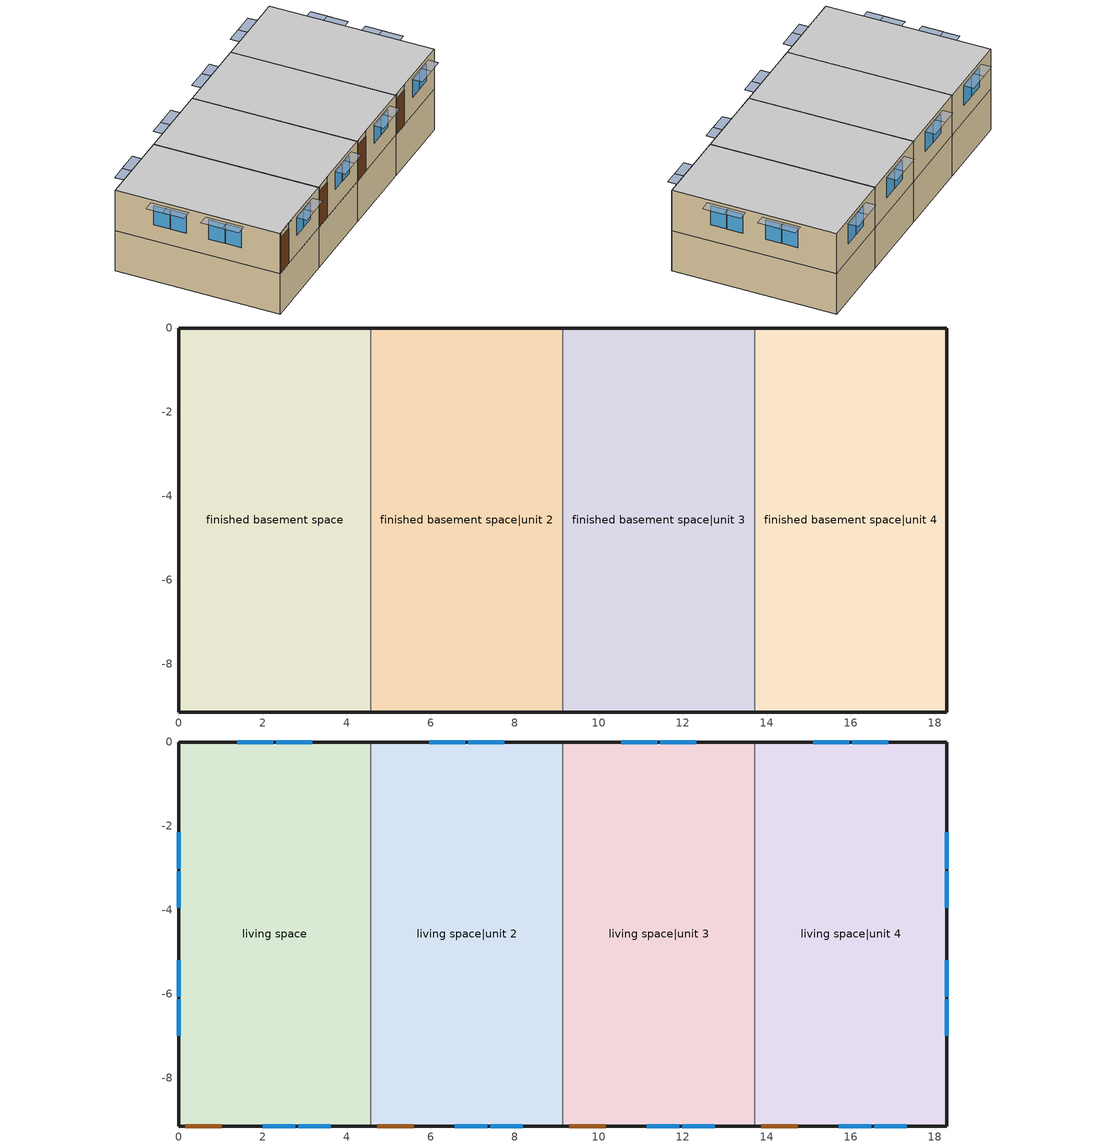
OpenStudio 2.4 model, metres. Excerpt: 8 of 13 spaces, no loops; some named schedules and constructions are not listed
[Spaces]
finished basement space
 floor ground (GrndUninsFinBFloor): 0,-9.14 0,0 4.57,0 4.57,-9.14 z-2.44
 wall ground (GrndInsFinWall): 4.57,0 0,0 0,-9.14 4.57,-9.14 z-2.44:0
 wall to finished basement space|unit 2 (RevFinUninsFinWall 3): 4.57,-9.14 4.57,0 z-2.44:0
finished basement space|unit 2
 floor ground (GrndUninsFinBFloor): 4.57,-9.14 4.57,0 9.14,0 9.14,-9.14 z-2.44
 wall to finished basement space|unit 3 (FinUninsFinWall 2): 9.14,-9.14 9.14,0 z-2.44:0
 wall ground (GrndInsFinWall): 4.57,-9.14 9.14,-9.14 / 9.14,0 4.57,0 z-2.44:0
finished basement space|unit 3
 floor ground (GrndUninsFinBFloor): 9.14,-9.14 9.14,0 13.72,0 13.72,-9.14 z-2.44
 wall to finished basement space|unit 4 (FinUninsFinWall 2): 13.72,-9.14 13.72,0 z-2.44:0
 wall ground (GrndInsFinWall): 9.14,-9.14 13.72,-9.14 / 13.72,0 9.14,0 z-2.44:0
finished basement space|unit 4
 floor ground (GrndUninsFinBFloor): 13.72,-9.14 13.72,0 18.29,0 18.29,-9.14 z-2.44
 wall ground (GrndInsFinWall): 13.72,-9.14 18.29,-9.14 18.29,0 13.72,0 z-2.44:0
living space
 floor to finished basement space (Construction 4): 0,-9.14 0,0 4.57,0 4.57,-9.14 z0
 wall outside (ExtInsFinWall 3): 4.57,0 0,0 0,-9.14 0.13,-9.14 1.05,-9.14 4.57,-9.14 z0:2.44
 wall to living space|unit 2 (RevFinUninsFinWall 3): 4.57,-9.14 4.57,0 z0:2.44
 window (WindowConstruction): 2,-9.14 2.78,-9.14 / 2.84,-9.14 3.62,-9.14 z1.1:2.13; 3.18,0 2.32,0 / 2.26,0 1.39,0 / 0,-2.15 0,-3.02 / 0,-3.08 0,-3.95 / 0,-5.2 0,-6.07 / 0,-6.13 0,-6.99 z0.98:2.13
 door (LivingDoors): 0.15,-9.14 1.02,-9.14 z0:2.13
 ceiling to unfinished attic space (RevFinInsUnfinUAFloor 1): 4.57,-9.14 4.57,0 0,0 0,-9.14 z2.44
living space|unit 2
 floor to finished basement space|unit 2 (Construction 4): 4.57,-9.14 4.57,0 9.14,0 9.14,-9.14 z0
 wall outside (ExtInsFinWall 3): 9.14,0 4.57,0 / 4.57,-9.14 4.7,-9.14 5.62,-9.14 9.14,-9.14 z0:2.44
 wall to living space|unit 3 (FinUninsFinWall 2): 9.14,-9.14 9.14,0 z0:2.44
 window (WindowConstruction): 6.58,-9.14 7.35,-9.14 / 7.41,-9.14 8.19,-9.14 z1.1:2.13; 7.76,0 6.89,0 / 6.83,0 5.96,0 z0.98:2.13
 door (LivingDoors): 4.72,-9.14 5.6,-9.14 z0:2.13
 ceiling to unfinished attic space (RevFinInsUnfinUAFloor 1): 9.14,-9.14 9.14,0 4.57,0 4.57,-9.14 z2.44
living space|unit 3
 floor to finished basement space|unit 3 (Construction 4): 9.14,-9.14 9.14,0 13.72,0 13.72,-9.14 z0
 wall outside (ExtInsFinWall 3): 13.72,0 9.14,0 / 9.14,-9.14 9.27,-9.14 10.19,-9.14 13.72,-9.14 z0:2.44
 wall to living space|unit 4 (RevFinUninsFinWall 3): 13.72,-9.14 13.72,0 z0:2.44
 window (WindowConstruction): 11.15,-9.14 11.92,-9.14 / 11.98,-9.14 12.76,-9.14 z1.1:2.13; 12.33,0 11.46,0 / 11.4,0 10.53,0 z0.98:2.13
 door (LivingDoors): 9.3,-9.14 10.17,-9.14 z0:2.13
 ceiling to unfinished attic space (RevFinInsUnfinUAFloor 1): 13.72,-9.14 13.72,0 9.14,0 9.14,-9.14 z2.44
living space|unit 4
 floor to finished basement space|unit 4 (Construction 4): 13.72,-9.14 13.72,0 18.29,0 18.29,-9.14 z0
 wall outside (ExtInsFinWall 3): 13.72,-9.14 13.84,-9.14 14.76,-9.14 18.29,-9.14 18.29,0 13.72,0 z0:2.44
 window (WindowConstruction): 15.72,-9.14 16.5,-9.14 / 16.56,-9.14 17.33,-9.14 z1.1:2.13; 16.9,0 16.03,0 / 15.97,0 15.1,0 / 18.29,-6.99 18.29,-6.13 / 18.29,-6.07 18.29,-5.2 / 18.29,-3.95 18.29,-3.08 / 18.29,-3.02 18.29,-2.15 z0.98:2.13
 door (LivingDoors): 13.87,-9.14 14.74,-9.14 z0:2.13
 ceiling to unfinished attic space (RevFinInsUnfinUAFloor 1): 18.29,-9.14 18.29,0 13.72,0 13.72,-9.14 z2.44
shading: 18.29,-5.97 18.29,-7.15 18.9,-7.15 18.9,-5.97 z2.29; 16.65,-9.14 15.57,-9.14 15.57,-9.75 16.65,-9.75 z2.29; 3.77,-9.14 2.69,-9.14 2.69,-9.75 3.77,-9.75 z2.29; 7.5,-9.14 6.42,-9.14 6.42,-9.75 7.5,-9.75 z2.29; 0,-4.1 0,-2.93 -0.61,-2.93 -0.61,-4.1 z2.29; 8.34,-9.14 7.26,-9.14 7.26,-9.75 8.34,-9.75 z2.29; 2.93,-9.14 1.85,-9.14 1.85,-9.75 2.93,-9.75 z2.29; 17.48,-9.14 16.4,-9.14 16.4,-9.75 17.48,-9.75 z2.29; 12.08,-9.14 11,-9.14 11,-9.75 12.08,-9.75 z2.29; 12.91,-9.14 11.83,-9.14 11.83,-9.75 12.91,-9.75 z2.29; 6.74,0 7.91,0 7.91,0.61 6.74,0.61 z2.29; 5.81,0 6.98,0 6.98,0.61 5.81,0.61 z2.29; 2.16,0 3.34,0 3.34,0.61 2.16,0.61 z2.29; 1.24,0 2.41,0 2.41,0.61 1.24,0.61 z2.29; 10.38,0 11.55,0 11.55,0.61 10.38,0.61 z2.29; 15.88,0 17.05,0 17.05,0.61 15.88,0.61 z2.29; 0,-3.17 0,-2 -0.61,-2 -0.61,-3.17 z2.29; 14.95,0 16.12,0 16.12,0.61 14.95,0.61 z2.29; 11.31,0 12.48,0 12.48,0.61 11.31,0.61 z2.29; 0,-6.22 0,-5.05 -0.61,-5.05 -0.61,-6.22 z2.29; 0,-7.15 0,-5.97 -0.61,-5.97 -0.61,-7.15 z2.29; 18.29,-5.05 18.29,-6.22 18.9,-6.22 18.9,-5.05 z2.29; 18.29,-2.93 18.29,-4.1 18.9,-4.1 18.9,-2.93 z2.29; 18.29,-2 18.29,-3.17 18.9,-3.17 18.9,-2 z2.29
[Building]
Building: Standards Number of Stories=2; Standards Number of Above Ground Stories=1; Standards Building Type=singlefamilyttached; Standards Number of Living Units=4
[Site]
Denver Intl Ap_CO_USA: Latitude {deg}=39.83; Longitude {deg}=-104.65; Time Zone {hr}=-7; Elevation {m}=1650; Terrain=Suburbs
[ClimateZones]
Climate Zone Institution Name 2=Building America; Climate Zone Document Year 2=0; Climate Zone Value 2=Cold
[Site:WaterMainsTemperature]
Calculation Method=Correlation; Annual Average Outdoor Air Temperature {C}=10.8753; Maximum Difference In Monthly Average Outdoor Air Temperatures {deltaC}=23.1524
[Site:GroundTemperature:BuildingSurface]
6.71281, 4.94206, 4.80025, 5.64056, 9.01395, 12.3716, 15.2825, 17.1265, 17.2832, 15.7834, 12.9467, 9.69205
[Site:GroundTemperature:Deep]
10.8753, 10.8753, 10.8753, 10.8753, 10.8753, 10.8753, 10.8753, 10.8753, 10.8753, 10.8753, 10.8753, 10.8753
[Material] Roughness=Rough
Name | Thickness {m} | Conductivity {W/m-K} | Density {kg/m3} | Specific Heat {J/kg-K} | Thermal Absorptance | Solar Absorptance | Visible Absorptance
UAAdditionalCeilingIns | 0.12827 | 0.0411113 | 16.02 | 1046.75
UATrussandIns | 0.0889 | 0.0436674 | 50.7834 | 1165.1
FBaseWallIns | 0.051816 | 0.029427 | 32.04 | 1214.23
Concrete-8in | 0.2032 | 1.31141 | 2242.8 | 837.4 | 0.9
Soil-12in | 0.3048 | 1.731 | 1842.3 | 418.7
Concrete-4in | 0.1016 | 1.31141 | 2242.8 | 837.4 | 0.9
ResFloorCovering | 0.0127 | 0.0433444 | 54.468 | 1339.84 | 0.9 | 0.9
ResFloorSheathing | 0.01905 | 0.115458 | 512.64 | 1214.23
StudAndCavity | 0.0889 | 0.0542449 | 162.403 | 1178.92
ResExtWallSheathing | 0.0127 | 0.115458 | 512.64 | 1214.23
ResExtFinish | 0.009525 | 0.089435 | 177.822 | 1046.75 | 0.9 | 0.3 | 0.3
IntStudAndAirWall | 0.0889 | 0.442568 | 83.0341 | 1211.67
ResFloorMass | 0.015875 | 0.115458 | 544.68 | 1214.23 | 0.9 | 0.6
ResExtWallMass1; ResExtWallMassOtherSide1 | 0.0127 | 0.160291 | 801 | 837.4 | 0.9 | 0.5 | 0.1
ResCeilingMass1 | 0.0127 | 0.160291 | 801 | 837.4 | 0.9 | 0.3 | 0.1
DoorMaterial | 0.04445 | 0.0612267 | 512.64 | 1214.23
[Construction]
GrndInsFinWall: Soil-12in, Concrete-8in, FBaseWallIns
GrndUninsFinBFloor: FBaseFloor-FicR, Soil-12in, Concrete-4in
ExtInsFinWall 3: ResExtFinish, ResExtWallSheathing, StudAndCavity, ResExtWallMass1
FinUninsFinWall 2: ResExtWallMassOtherSide1, IntStudAndAirWall, ResExtWallMass1
RevFinUninsFinWall 3: ResExtWallMass1, IntStudAndAirWall, ResExtWallMassOtherSide1
RevFinInsUnfinUAFloor 1: ResCeilingMass1, UAAdditionalCeilingIns, UATrussandIns
Construction 4: ResCeilingMass1, ResFloorSheathing, ResFloorMass, ResFloorCovering
WindowConstruction: GlazingMaterial
LivingDoors: DoorMaterial
[Material:NoMass]
FBaseFloor-FicR: Roughness=Rough; Thermal Resistance {m2-K/W}=19.9322
[WindowMaterial:SimpleGlazingSystem]
GlazingMaterial: U-Factor {W/m2-K}=2.10086; Solar Heat Gain Coefficient=0.21
[BuildingUnit] Building Unit Type=Residential; Building Unit Feature Data Type 3=String; Building Unit Feature Data Type 4=String; Building Unit Feature Data Type 5=String; Building Unit Feature Data Type 22=Double; Building Unit Feature Data Type 24=Double; Building Unit Feature Data Type 35=Double; Building Unit Feature Data Type 36=Double; Building Unit Feature Data Type 37=Double
Name | Building Unit Feature Name 1 | Building Unit Feature Data Type 1 | Building Unit Feature Value 1 | Building Unit Feature Name 2 | Building Unit Feature Data Type 2 | Building Unit Feature Value 2 | Building Unit Feature Name 3 | Building Unit Feature Value 3 | Building Unit Feature Name 4 | Building Unit Feature Value 4 | Building Unit Feature Name 5 | Building Unit Feature Value 5 | Building Unit Feature Name 6 | Building Unit Feature Data Type 6 | Building Unit Feature Value 6 | Building Unit Feature Name 7 | Building Unit Feature Data Type 7 | Building Unit Feature Value 7 | Building Unit Feature Name 8 | Building Unit Feature Data Type 8 | Building Unit Feature Value 8 | Building Unit Feature Name 9 | Building Unit Feature Data Type 9 | Building Unit Feature Value 9 | Building Unit Feature Name 10 | Building Unit Feature Data Type 10 | Building Unit Feature Value 10 | Building Unit Feature Name 11 | Building Unit Feature Data Type 11 | Building Unit Feature Value 11 | Building Unit Feature Name 12 | Building Unit Feature Data Type 12 | Building Unit Feature Value 12 | Building Unit Feature Name 13 | Building Unit Feature Data Type 13 | Building Unit Feature Value 13 | Building Unit Feature Name 14 | Building Unit Feature Data Type 14 | Building Unit Feature Value 14 | Building Unit Feature Name 15 | Building Unit Feature Data Type 15 | Building Unit Feature Value 15 | Building Unit Feature Name 16 | Building Unit Feature Data Type 16 | Building Unit Feature Value 16 | Building Unit Feature Name 17 | Building Unit Feature Data Type 17 | Building Unit Feature Value 17 | Building Unit Feature Name 18 | Building Unit Feature Data Type 18 | Building Unit Feature Value 18 | Building Unit Feature Name 19 | Building Unit Feature Data Type 19 | Building Unit Feature Value 19 | Building Unit Feature Name 20 | Building Unit Feature Data Type 20 | Building Unit Feature Value 20 | Building Unit Feature Name 21 | Building Unit Feature Data Type 21 | Building Unit Feature Value 21 | Building Unit Feature Name 22 | Building Unit Feature Value 22 | Building Unit Feature Name 23 | Building Unit Feature Data Type 23 | Building Unit Feature Value 23 | Building Unit Feature Name 24 | Building Unit Feature Value 24 | Building Unit Feature Name 25 | Building Unit Feature Data Type 25 | Building Unit Feature Value 25 | Building Unit Feature Name 26 | Building Unit Feature Data Type 26 | Building Unit Feature Value 26 | Building Unit Feature Name 27 | Building Unit Feature Data Type 27 | Building Unit Feature Value 27 | Building Unit Feature Name 28 | Building Unit Feature Data Type 28 | Building Unit Feature Value 28 | Building Unit Feature Name 29 | Building Unit Feature Data Type 29 | Building Unit Feature Value 29 | Building Unit Feature Name 30 | Building Unit Feature Data Type 30 | Building Unit Feature Value 30 | Building Unit Feature Name 31 | Building Unit Feature Data Type 31 | Building Unit Feature Value 31 | Building Unit Feature Name 32 | Building Unit Feature Data Type 32 | Building Unit Feature Value 32 | Building Unit Feature Name 33 | Building Unit Feature Data Type 33 | Building Unit Feature Value 33 | Building Unit Feature Name 34 | Building Unit Feature Data Type 34 | Building Unit Feature Value 34 | Building Unit Feature Name 35 | Building Unit Feature Value 35 | Building Unit Feature Name 36 | Building Unit Feature Value 36 | Building Unit Feature Name 37 | Building Unit Feature Value 37 | Building Unit Feature Name 38 | Building Unit Feature Data Type 38 | Building Unit Feature Value 38 | Building Unit Feature Name 39 | Building Unit Feature Data Type 39 | Building Unit Feature Value 39 | Building Unit Feature Name 40 | Building Unit Feature Data Type 40 | Building Unit Feature Value 40 | Building Unit Feature Name 41 | Building Unit Feature Data Type 41 | Building Unit Feature Value 41 | Building Unit Feature Name 42 | Building Unit Feature Data Type 42 | Building Unit Feature Value 42 | Building Unit Feature Name 43 | Building Unit Feature Data Type 43 | Building Unit Feature Value 43 | Building Unit Feature Name 44 | Building Unit Feature Data Type 44 | Building Unit Feature Value 44 | Building Unit Feature Name 45 | Building Unit Feature Data Type 45 | Building Unit Feature Value 45 | Building Unit Feature Name 46 | Building Unit Feature Data Type 46 | Building Unit Feature Value 46 | Building Unit Feature Name 47 | Building Unit Feature Data Type 47 | Building Unit Feature Value 47 | Building Unit Feature Name 48 | Building Unit Feature Data Type 48 | Building Unit Feature Value 48 | Building Unit Feature Name 49 | Building Unit Feature Data Type 49 | Building Unit Feature Value 49 | Building Unit Feature Name 50 | Building Unit Feature Data Type 50 | Building Unit Feature Value 50 | Building Unit Feature Name 51 | Building Unit Feature Data Type 51 | Building Unit Feature Value 51 | Building Unit Feature Name 52 | Building Unit Feature Data Type 52 | Building Unit Feature Value 52 | Building Unit Feature Name 53 | Building Unit Feature Data Type 53 | Building Unit Feature Value 53 | Building Unit Feature Name 54 | Building Unit Feature Data Type 54 | Building Unit Feature Value 54 | Building Unit Feature Name 55 | Building Unit Feature Data Type 55 | Building Unit Feature Value 55 | Building Unit Feature Name 56 | Building Unit Feature Data Type 56 | Building Unit Feature Value 56 | Building Unit Feature Name 57 | Building Unit Feature Data Type 57 | Building Unit Feature Value 57 | Building Unit Feature Name 58 | Building Unit Feature Data Type 58 | Building Unit Feature Value 58 | Building Unit Feature Name 59 | Building Unit Feature Data Type 59 | Building Unit Feature Value 59 | Building Unit Feature Name 60 | Building Unit Feature Data Type 60 | Building Unit Feature Value 60 | Building Unit Feature Name 61 | Building Unit Feature Data Type 61 | Building Unit Feature Value 61 | Building Unit Feature Name 62 | Building Unit Feature Data Type 62 | Building Unit Feature Value 62 | Building Unit Feature Name 63 | Building Unit Feature Data Type 63 | Building Unit Feature Value 63 | Building Unit Feature Name 64 | Building Unit Feature Data Type 64 | Building Unit Feature Value 64 | Building Unit Feature Name 65 | Building Unit Feature Data Type 65 | Building Unit Feature Value 65 | Building Unit Feature Name 66 | Building Unit Feature Data Type 66 | Building Unit Feature Value 66 | Building Unit Feature Name 67 | Building Unit Feature Data Type 67 | Building Unit Feature Value 67 | Building Unit Feature Name 68 | Building Unit Feature Data Type 68 | Building Unit Feature Value 68 | Building Unit Feature Name 69 | Building Unit Feature Data Type 69 | Building Unit Feature Value 69 | Building Unit Feature Name 70 | Building Unit Feature Data Type 70 | Building Unit Feature Value 70 | Building Unit Feature Name 71 | Building Unit Feature Data Type 71 | Building Unit Feature Value 71 | Building Unit Feature Name 72 | Building Unit Feature Data Type 72 | Building Unit Feature Value 72 | Building Unit Feature Name 73 | Building Unit Feature Data Type 73 | Building Unit Feature Value 73 | Building Unit Feature Name 74 | Building Unit Feature Data Type 74 | Building Unit Feature Value 74 | Building Unit Feature Name 75 | Building Unit Feature Data Type 75 | Building Unit Feature Value 75 | Building Unit Feature Name 76 | Building Unit Feature Data Type 76 | Building Unit Feature Value 76 | Building Unit Feature Name 77 | Building Unit Feature Data Type 77 | Building Unit Feature Value 77 | Building Unit Feature Name 78 | Building Unit Feature Data Type 78 | Building Unit Feature Value 78 | Building Unit Feature Name 79 | Building Unit Feature Data Type 79 | Building Unit Feature Value 79 | Building Unit Feature Name 80 | Building Unit Feature Data Type 80 | Building Unit Feature Value 80 | Building Unit Feature Name 81 | Building Unit Feature Data Type 81 | Building Unit Feature Value 81 | Building Unit Feature Name 82 | Building Unit Feature Data Type 82 | Building Unit Feature Value 82 | Building Unit Feature Name 83 | Building Unit Feature Data Type 83 | Building Unit Feature Value 83 | Building Unit Feature Name 84 | Building Unit Feature Data Type 84 | Building Unit Feature Value 84 | Building Unit Feature Name 85 | Building Unit Feature Data Type 85 | Building Unit Feature Value 85 | Building Unit Feature Name 86 | Building Unit Feature Data Type 86 | Building Unit Feature Value 86 | Building Unit Feature Name 87 | Building Unit Feature Data Type 87 | Building Unit Feature Value 87 | Building Unit Feature Name 88 | Building Unit Feature Data Type 88 | Building Unit Feature Value 88 | Building Unit Feature Name 89 | Building Unit Feature Data Type 89 | Building Unit Feature Value 89 | Building Unit Feature Name 90 | Building Unit Feature Data Type 90 | Building Unit Feature Value 90 | Building Unit Feature Name 91 | Building Unit Feature Data Type 91 | Building Unit Feature Value 91 | Building Unit Feature Name 92 | Building Unit Feature Data Type 92 | Building Unit Feature Value 92 | Building Unit Feature Name 93 | Building Unit Feature Data Type 93 | Building Unit Feature Value 93 | Building Unit Feature Name 94 | Building Unit Feature Data Type 94 | Building Unit Feature Value 94 | Building Unit Feature Name 95 | Building Unit Feature Data Type 95 | Building Unit Feature Value 95 | Building Unit Feature Name 96 | Building Unit Feature Data Type 96 | Building Unit Feature Value 96 | Building Unit Feature Name 97 | Building Unit Feature Data Type 97 | Building Unit Feature Value 97 | Building Unit Feature Name 98 | Building Unit Feature Data Type 98 | Building Unit Feature Value 98 | Building Unit Feature Name 99 | Building Unit Feature Data Type 99 | Building Unit Feature Value 99 | Building Unit Feature Name 100 | Building Unit Feature Data Type 100 | Building Unit Feature Value 100 | Building Unit Feature Name 101 | Building Unit Feature Data Type 101 | Building Unit Feature Value 101 | Building Unit Feature Name 102 | Building Unit Feature Data Type 102 | Building Unit Feature Value 102 | Building Unit Feature Name 103 | Building Unit Feature Data Type 103 | Building Unit Feature Value 103 | Building Unit Feature Name 104 | Building Unit Feature Data Type 104 | Building Unit Feature Value 104 | Building Unit Feature Name 105 | Building Unit Feature Data Type 105 | Building Unit Feature Value 105 | Building Unit Feature Name 106 | Building Unit Feature Data Type 106 | Building Unit Feature Value 106 | Building Unit Feature Name 107 | Building Unit Feature Data Type 107 | Building Unit Feature Value 107 | Building Unit Feature Name 108 | Building Unit Feature Data Type 108 | Building Unit Feature Value 108 | Building Unit Feature Name 109 | Building Unit Feature Data Type 109 | Building Unit Feature Value 109 | Building Unit Feature Name 110 | Building Unit Feature Data Type 110 | Building Unit Feature Value 110 | Building Unit Feature Name 111 | Building Unit Feature Data Type 111 | Building Unit Feature Value 111 | Building Unit Feature Name 112 | Building Unit Feature Data Type 112 | Building Unit Feature Value 112 | Building Unit Feature Name 113 | Building Unit Feature Data Type 113 | Building Unit Feature Value 113 | Building Unit Feature Name 114 | Building Unit Feature Data Type 114 | Building Unit Feature Value 114 | Building Unit Feature Name 115 | Building Unit Feature Data Type 115 | Building Unit Feature Value 115 | Building Unit Feature Name 116 | Building Unit Feature Data Type 116 | Building Unit Feature Value 116 | Building Unit Feature Name 117 | Building Unit Feature Data Type 117 | Building Unit Feature Value 117 | Building Unit Feature Name 118 | Building Unit Feature Data Type 118 | Building Unit Feature Value 118 | Building Unit Feature Name 119 | Building Unit Feature Data Type 119 | Building Unit Feature Value 119 | Building Unit Feature Name 120 | Building Unit Feature Data Type 120 | Building Unit Feature Value 120 | Building Unit Feature Name 121 | Building Unit Feature Data Type 121 | Building Unit Feature Value 121 | Building Unit Feature Name 122 | Building Unit Feature Data Type 122 | Building Unit Feature Value 122 | Building Unit Feature Name 123 | Building Unit Feature Data Type 123 | Building Unit Feature Value 123 | Building Unit Feature Name 124 | Building Unit Feature Data Type 124 | Building Unit Feature Value 124 | Building Unit Feature Name 125 | Building Unit Feature Data Type 125 | Building Unit Feature Value 125 | Building Unit Feature Name 126 | Building Unit Feature Data Type 126 | Building Unit Feature Value 126 | Building Unit Feature Name 127 | Building Unit Feature Data Type 127 | Building Unit Feature Value 127 | Building Unit Feature Name 128 | Building Unit Feature Data Type 128 | Building Unit Feature Value 128 | Building Unit Feature Name 129 | Building Unit Feature Data Type 129 | Building Unit Feature Value 129 | Building Unit Feature Name 130 | Building Unit Feature Data Type 130 | Building Unit Feature Value 130 | Building Unit Feature Name 131 | Building Unit Feature Data Type 131 | Building Unit Feature Value 131 | Building Unit Feature Name 132 | Building Unit Feature Data Type 132 | Building Unit Feature Value 132 | Building Unit Feature Name 133 | Building Unit Feature Data Type 133 | Building Unit Feature Value 133 | Building Unit Feature Name 134 | Building Unit Feature Data Type 134 | Building Unit Feature Value 134 | Building Unit Feature Name 135 | Building Unit Feature Data Type 135 | Building Unit Feature Value 135 | Building Unit Feature Name 136 | Building Unit Feature Data Type 136 | Building Unit Feature Value 136 | Building Unit Feature Name 137 | Building Unit Feature Data Type 137 | Building Unit Feature Value 137 | Building Unit Feature Name 138 | Building Unit Feature Data Type 138 | Building Unit Feature Value 138 | Building Unit Feature Name 139 | Building Unit Feature Data Type 139 | Building Unit Feature Value 139 | Building Unit Feature Name 140 | Building Unit Feature Data Type 140 | Building Unit Feature Value 140 | Building Unit Feature Name 141 | Building Unit Feature Data Type 141 | Building Unit Feature Value 141 | Building Unit Feature Name 142 | Building Unit Feature Data Type 142 | Building Unit Feature Value 142 | Building Unit Feature Name 143 | Building Unit Feature Data Type 143 | Building Unit Feature Value 143 | Building Unit Feature Name 144 | Building Unit Feature Data Type 144 | Building Unit Feature Value 144 | Building Unit Feature Name 145 | Building Unit Feature Data Type 145 | Building Unit Feature Value 145 | Building Unit Feature Name 146 | Building Unit Feature Data Type 146 | Building Unit Feature Value 146
EPWWeatherInfo | EPWHeaderCity | String | Denver Intl Ap | EPWHeaderState | String | CO | EPWHeaderCountry | USA | EPWHeaderDataSource | TMY3 | EPWHeaderStation | 725650 | EPWHeaderLatitude | Double | 39.83 | EPWHeaderLongitude | Double | -104.65 | EPWHeaderTimezone | Double | -7 | EPWHeaderAltitude | Double | 5413.39 | EPWHeaderLocalPressure | Double | 0.819376 | EPWDataAnnualAvgDrybulb | Double | 51.5756 | EPWDataAnnualMinDrybulb | Double | -2.92 | EPWDataAnnualMaxDrybulb | Double | 104 | EPWDataCDD50F | Double | 3072.29 | EPWDataCDD65F | Double | 883.62 | EPWDataHDD50F | Double | 2497.19 | EPWDataHDD65F | Double | 5783.52 | EPWDataAnnualAvgWindspeed | Double | 3.91653 | EPWDataMonthlyAvgDrybulbs | String | 33.4191935483871,31.90142857142857,43.02620967741937,42.48624999999999,59.877741935483854,73.57574999999997,72.07975806451608,72.70008064516134,66.49200000000006,50.079112903225806,37.218250000000005,34.582177419354835 | EPWDataMainsDailyTemps | String | 50.07624256468852,49.9657852697145,49.85758155416448,49.751663461543984,49.64806235849292,49.546808925496705,49.447933147800505,49.351464306529365,49.25743097001694,49.16586098534519,49.07678147009777,48.9902188043294,48.906198622753685,48.82474580715159,48.74588447900296,48.66963799234321,48.59602892684719,48.52507908114245,48.45680946635381,48.391240299881055,48.32839099941181,48.26828017717112,48.21092563440966,48.15634435613204,48.10455250606684,48.05556542187992,48.00939761063228,47.96606274448393,47.92557365664505,47.887942337575495,47.853179931434,47.82129673277788,47.79230218351444,47.76620487010481,47.743012521021186,47.72273200445808,47.705369326298396,47.6909296283348,47.679417186747095,47.67083541083581,47.665186842012595,47.662473153047614,47.66269514757414,47.66585275985061,47.67194505478005,47.68097022818702,47.6929256073519,47.70780765180238,47.725611954361966,47.746333242455066,47.769965379668484,47.796501367568624,47.82593334777399,47.85825260428242,47.89344956605221,47.931513809836495,47.972434063270015,48.01619820820728,48.06279328431128,48.11220549289157,48.16442020099056,48.21942194571703,48.2771944388252,48.33772057153844,48.40098241961582,48.466961248660226,48.53563751966634,48.606990894806984,48.68100024345593,48.75764364844555,48.83689841255739,48.91874106524372,49.00314736957813,49.090092329433034,49.179550196882076,49.27149447982511,49.36589794983359,49.46273265021402,49.56196990428706,49.663580323879835,49.76753381802899,49.87379960189182,49.98234620586294,50.09314148489369,50.20615262801157,50.32134616803694,50.43868799149398,50.558143348713074,50.679676864121596,50.80325254672008,50.928833800740556,51.056383436484104,51.18586368133418,51.317236190942644,51.450462060585075,51.58550183668202,51.72231552848283,51.8608626199085,52.001102081550165,52.14299238281953,52.28649150424779,52.431556949929295,52.57814576010629,52.72621452389105,52.87571939212163,53.02661609034733,53.1788599319402,53.33240583132853,53.48720831734851,53.64322154671014,53.80039931757321,53.95869508322959,54.11806196588759,54.27845277055436,54.43981999901223,54.60211586388488,54.76529230278913,54.92930099256811,55.09409336360176,55.25962061419023,55.42583372500605,55.59268347361075,55.76012044903158,55.928095066394164,56.09655758160655,56.26545810609043,56.434746621555234,56.60437299481053,56.77428699261249,56.94443829654001,57.11477651789601,57.28525121262962,57.45581189627462,57.626408058900026,57.79698918006809,57.96750474379542,58.13790425351288,58.30813724701959,58.47815331142689,58.64790209808762,58.81733333750638,58.98639685422639,59.15504258168846,59.32322057705774,59.49088103601378,59.65797430749968,59.8244509084257,59.99026153832327,60.155357093944815,60.319688683805246,60.483207642660695,60.645865545920266,60.80761422398652,60.96840577652046,61.12819258662674,61.28692733495497,61.44456301371288,61.601052940587266,61.756350772568474,61.91041051967448,62.06318655857034,62.21463364607915,62.3647069325804,62.513361975291694,62.66055475143013,62.8062416712492,62.95037959094745,63.092925825445185,63.23383816102518,63.37307486783391,63.510594712239424,63.64635696904234,63.780321433536166,63.91244843341359,64.04269884051503,64.17103408241611,64.29741615385046,64.42180762796467,64.54417166740183,64.66447203521064,64.7826731055766,64.89873987437228,65.01263796952341,65.1243336611879,65.23379387174461,65.3409861855889,65.44587885873234,65.54844082820324,65.64864172124577,65.7464518643145,65.84184229186198,65.93478475491656,66.02525172944816,66.1132164245191,66.19865279021808,66.28153552537464,66.36184008505177,66.43954268781472,66.51462032277367,66.5870507563981,66.65681253910113,66.72388501159155,66.78824831099192,66.84988337672074,66.90877195613707,66.96489660994588,67.01824071736252,67.06878848103484,67.1165249317214,67.16143593272444,67.20350818407641,67.24272922647855,67.27908744499064,67.31257207247062,67.34317319276323,67.37088174363653,67.3956895194656,67.41758917366263,67.43657422085245,67.45263903879312,67.46577887004098,67.47598982335947,67.48326887487147,67.48761386895481,67.48902351888066,67.48749740719454,67.48303598583998,67.47564057602465,67.4653133678291,67.45205741955826,67.43587665683563,67.41677587144085,67.3947607198906,67.36983772176349,67.34201425776935,67.31129856756353,67.27769974730674,67.24122774697138,67.2018933673949,67.15970825708125,67.11468490875131,67.06683665564324,67.016177667564,66.96272294669309,66.9064883231398,66.84749045025528,66.78574679970077,66.72127565627359,66.65409611249221,66.58422806294226,66.51169219838482,66.43650999962918,66.3587037311714,66.27829643460095,66.19531192177712,66.10977476777741,66.0217103036198,65.93114460876124,65.8381045033745,65.74261754040552,65.64471199741399,65.54441686819918,65.44176185421362,65.33677735576744,65.22949446302547,65.11994494680027,65.00816124914347,64.89417647373837,64.77802437609661,64.65973935356176,64.53935643512291,64.41691127104114,64.29244012229206,64.16597984982745,64.03756790365921,63.907242311768954,63.77504166884635,63.64100512485964,63.50517237346182,63.36758364023565,63.22827967078132,63.08730171864996,62.94469153312682,62.8004913468676,62.65474386339169,62.50749224443585,62.35878009717235,62.20865146129508,62.057150795977584,61.90432296670698,61.75021323199739,61.594867229987095,61.43833096492323,61.280650793538065,61.12187341132087,60.96204583868955,60.80121540706591,60.63942974485897,60.47673676336026,60.313184642555285,60.14882181685554,59.98369696075508,59.81785897441608,59.65135696918745,59.484240253061,59.31655831606938,59.14836081563002,58.979697561839586,58.810618502723216,58.6411737094428,58.471413361469004,58.30138773172097,58.131147171678556,57.96074209647117,57.79022296994788,57.61964028973289,57.4490445722713,57.27848633786901,57.10801609573171,56.937684329007,56.7675414798343,56.59763793440687,56.42802400805046,56.25874993032284,56.08986583013886,55.92142172092521,55.75346748580941,55.5860528628474,55.419227430294114,55.253040591921305,55.08754156238711,54.92277935266162,54.75880275551268,54.595660331056436,54.4334003923767,54.27207099121744,54.11171990375278,53.95239461643853,53.79414231194946,53.63700985520665,53.481043779498904,53.32629027270227,53.17279516360208,53.02060390832105,52.86976157685794,52.720312839740515,52.57230195479677,52.42577275404838,52.280768630730314,52.13733252644028,51.995506918421995,51.85533380698598,51.71685470307155,51.580110615953686,51.44514204109864,51.31198894817151,51.180690769199586,51.051286386894986,50.92381412313986,50.79831172763779,50.67481636673449,50.553364612411414,50.433992431455266,50.3167351748068,50.20162756709197 | EPWDataMainsMonthlyTemps | String | 48.74588447900296,47.67194505478005,49.179550196882076,52.87571939212163,57.79698918006809,62.66055475143013,66.19865279021808,67.48902351888066,66.19531192177712,62.65474386339169,57.79022296994788,52.86976157685794 | EPWDataMainsAvgTemp | 57.5779 | EPWDataGroundMonthlyTemps | String | 44.08306285945173,40.89570904991865,40.64045432632048,42.153016571250646,48.225111118704206,54.268919273837525,59.508577937551024,62.82777283423508,63.10975667174995,60.41014950381947,55.304105212311526,49.445696474514364 | EPWDataWSF | 0.59 | EPWDataMonthlyAvgDailyHighDrybulbs | String | 47.41032258064516,46.58642857142857,55.15032258064517,53.708,72.80193548387098,88.67600000000002,86.1858064516129,85.87225806451613,82.082,63.18064516129033,48.73400000000001,48.87935483870968 | EPWDataMonthlyAvgDailyLowDrybulbs | String | 19.347741935483874,19.856428571428573,30.316129032258065,31.112,47.41612903225806,57.901999999999994,59.063870967741934,60.956774193548384,52.352000000000004,38.41612903225806,27.002000000000002,23.02903225806451 | EPWDesignHeatingDrybulb | Double | 6.8 | EPWDesignHeatingWindspeed | Double | 12 | EPWDesignCoolingDrybulb | Double | 91.76 | EPWDesignCoolingWetbulb | Double | 60.08 | EPWDesignCoolingHumidityRatio | Double | 0.00605039 | EPWDesignCoolingWindspeed | Double | 4.2 | EPWDesignDailyTemperatureRange | Double | 27.36 | EPWDesignDehumidDrybulb | Double | 67.28 | EPWDesignDehumidHumidityRatio | 0.0122954 | EPWDesignCoolingDirectNormal | 985 | EPWDesignCoolingDiffuseHorizontal | 84 | SizingInfoSpaceWallsInsulated|finished basement space|unit 2 | Boolean | true | SizingInfoSpaceCeilingInsulated|finished basement space|unit 2 | Boolean | false | SizingInfoSpaceWallsInsulated|finished basement space | Boolean | true | SizingInfoSpaceCeilingInsulated|finished basement space | Boolean | false | SizingInfoSpaceWallsInsulated|finished basement space|unit 3 | Boolean | true | SizingInfoSpaceCeilingInsulated|finished basement space|unit 3 | Boolean | false | SizingInfoSpaceWallsInsulated|finished basement space|unit 4 | Boolean | true | SizingInfoSpaceCeilingInsulated|finished basement space|unit 4 | Boolean | false
unit 1 | NumberOfBedrooms | Integer | 3 | NumberOfBathrooms | Double | 2 | SizingInfoRoofColor|Surface 9 | medium | SizingInfoRoofMaterial|Surface 9 | asphalt shingles | SizingInfoRoofColor|Surface 8 | medium | SizingInfoRoofMaterial|Surface 8 | String | asphalt shingles | SizingInfoRoofColor|Surface 33 | String | medium | SizingInfoRoofMaterial|Surface 33 | String | asphalt shingles | SizingInfoRoofColor|Surface 31 | String | medium | SizingInfoRoofMaterial|Surface 31 | String | asphalt shingles | SizingInfoRoofColor|Surface 22 | String | medium | SizingInfoRoofMaterial|Surface 22 | String | asphalt shingles | SizingInfoRoofColor|Surface 20 | String | medium | SizingInfoRoofMaterial|Surface 20 | String | asphalt shingles | SizingInfoRoofColor|Surface 42 | String | medium | SizingInfoRoofMaterial|Surface 42 | String | asphalt shingles | SizingInfoRoofColor|Surface 44 | String | medium | SizingInfoRoofMaterial|Surface 44 | String | asphalt shingles | SizingInfoRoofRigidInsRvalue|Surface 9 | Double | 0 | SizingInfoRoofRigidInsRvalue|Surface 8 | Double | 0 | SizingInfoRoofRigidInsRvalue|Surface 33 | Double | 0 | SizingInfoRoofRigidInsRvalue|Surface 31 | 0 | SizingInfoRoofRigidInsRvalue|Surface 22 | Double | 0 | SizingInfoRoofRigidInsRvalue|Surface 20 | 0 | SizingInfoRoofRigidInsRvalue|Surface 42 | Double | 0 | SizingInfoRoofRigidInsRvalue|Surface 44 | Double | 0 | SizingInfoSpaceWallsInsulated|finished basement space|unit 2 | Boolean | true | SizingInfoSpaceCeilingInsulated|finished basement space|unit 2 | Boolean | false | SizingInfoSpaceWallsInsulated|finished basement space | Boolean | true | SizingInfoSpaceCeilingInsulated|finished basement space | Boolean | false | SizingInfoSpaceWallsInsulated|finished basement space|unit 3 | Boolean | true | SizingInfoSpaceCeilingInsulated|finished basement space|unit 3 | Boolean | false | SizingInfoSpaceWallsInsulated|finished basement space|unit 4 | Boolean | true | SizingInfoSpaceCeilingInsulated|finished basement space|unit 4 | Boolean | false | SizingInfoBasementWallInsulationHeight|Surface 54 | 8 | SizingInfoBasementWallRvalue|Surface 54 | 11.7547 | SizingInfoBasementWallInsulationHeight|Surface 55 | 8 | SizingInfoBasementWallRvalue|Surface 55 | Double | 11.7547 | SizingInfoBasementWallInsulationHeight|Surface 49 | Double | 8 | SizingInfoBasementWallRvalue|Surface 49 | Double | 11.7547 | SizingInfoBasementWallInsulationHeight|Surface 47 | Double | 8 | SizingInfoBasementWallRvalue|Surface 47 | Double | 11.7547 | SizingInfoBasementWallInsulationHeight|Surface 46 | Double | 8 | SizingInfoBasementWallRvalue|Surface 46 | Double | 11.7547 | SizingInfoBasementWallInsulationHeight|Surface 61 | Double | 8 | SizingInfoBasementWallRvalue|Surface 61 | Double | 11.7547 | SizingInfoBasementWallInsulationHeight|Surface 60 | Double | 8 | SizingInfoBasementWallRvalue|Surface 60 | Double | 11.7547 | SizingInfoBasementWallInsulationHeight|Surface 66 | Double | 8 | SizingInfoBasementWallRvalue|Surface 66 | Double | 11.7547 | SizingInfoBasementWallInsulationHeight|Surface 65 | Double | 8 | SizingInfoBasementWallRvalue|Surface 65 | Double | 11.7547 | SizingInfoBasementWallInsulationHeight|Surface 67 | Double | 8 | SizingInfoBasementWallRvalue|Surface 67 | Double | 11.7547 | SizingInfoWallType|Surface 14 | String | WoodStud | SizingInfoStudWallCavityRvalue|Surface 14 | Double | 13 | SizingInfoWallType|Surface 16 | String | WoodStud | SizingInfoStudWallCavityRvalue|Surface 16 | Double | 13 | SizingInfoWallType|Surface 69 | String | WoodStud | SizingInfoStudWallCavityRvalue|Surface 69 | Double | 13 | SizingInfoWallType|Surface 70 | String | WoodStud | SizingInfoStudWallCavityRvalue|Surface 70 | Double | 13 | SizingInfoWallType|Surface 2 | String | WoodStud | SizingInfoStudWallCavityRvalue|Surface 2 | Double | 13 | SizingInfoWallType|Surface 3 | String | WoodStud | SizingInfoStudWallCavityRvalue|Surface 3 | Double | 13 | SizingInfoWallType|Surface 5 | String | WoodStud | SizingInfoStudWallCavityRvalue|Surface 5 | Double | 13 | SizingInfoWallType|Surface 71 | String | WoodStud | SizingInfoStudWallCavityRvalue|Surface 71 | Double | 13 | SizingInfoWallType|Surface 72 | String | WoodStud | SizingInfoStudWallCavityRvalue|Surface 72 | Double | 13 | SizingInfoWallType|Surface 74 | String | WoodStud | SizingInfoStudWallCavityRvalue|Surface 74 | Double | 13 | SizingInfoWallType|Surface 73 | String | WoodStud | SizingInfoStudWallCavityRvalue|Surface 73 | Double | 13 | SizingInfoWallType|Surface 34 | String | WoodStud | SizingInfoStudWallCavityRvalue|Surface 34 | Double | 13 | SizingInfoWallType|Surface 36 | String | WoodStud | SizingInfoStudWallCavityRvalue|Surface 36 | Double | 13 | SizingInfoWallType|Surface 38 | String | WoodStud | SizingInfoStudWallCavityRvalue|Surface 38 | Double | 13 | SizingInfoWallType|Surface 76 | String | WoodStud | SizingInfoStudWallCavityRvalue|Surface 76 | Double | 13 | SizingInfoWallType|Surface 75 | String | WoodStud | SizingInfoStudWallCavityRvalue|Surface 75 | Double | 13 | SizingInfoWallType|Surface 27 | String | WoodStud | SizingInfoStudWallCavityRvalue|Surface 27 | Double | 13 | SizingInfoWallType|Surface 25 | String | WoodStud | SizingInfoStudWallCavityRvalue|Surface 25 | Double | 13 | SizingInfoWallRigidInsRvalue|Surface 14 | Double | 0 | SizingInfoWallRigidInsThickness|Surface 14 | Double | 0 | SizingInfoWallRigidInsRvalue|Surface 16 | Double | 0 | SizingInfoWallRigidInsThickness|Surface 16 | Double | 0 | SizingInfoWallRigidInsRvalue|Surface 69 | Double | 0 | SizingInfoWallRigidInsThickness|Surface 69 | Double | 0 | SizingInfoWallRigidInsRvalue|Surface 70 | Double | 0 | SizingInfoWallRigidInsThickness|Surface 70 | Double | 0 | SizingInfoWallRigidInsRvalue|Surface 2 | Double | 0 | SizingInfoWallRigidInsThickness|Surface 2 | Double | 0 | SizingInfoWallRigidInsRvalue|Surface 3 | Double | 0 | SizingInfoWallRigidInsThickness|Surface 3 | Double | 0 | SizingInfoWallRigidInsRvalue|Surface 5 | Double | 0 | SizingInfoWallRigidInsThickness|Surface 5 | Double | 0 | SizingInfoWallRigidInsRvalue|Surface 71 | Double | 0 | SizingInfoWallRigidInsThickness|Surface 71 | Double | 0 | SizingInfoWallRigidInsRvalue|Surface 72 | Double | 0 | SizingInfoWallRigidInsThickness|Surface 72 | Double | 0 | SizingInfoWallRigidInsRvalue|Surface 74 | Double | 0 | SizingInfoWallRigidInsThickness|Surface 74 | Double | 0 | SizingInfoWallRigidInsRvalue|Surface 73 | Double | 0 | SizingInfoWallRigidInsThickness|Surface 73 | Double | 0 | SizingInfoWallRigidInsRvalue|Surface 34 | Double | 0 | SizingInfoWallRigidInsThickness|Surface 34 | Double | 0 | SizingInfoWallRigidInsRvalue|Surface 36 | Double | 0 | SizingInfoWallRigidInsThickness|Surface 36 | Double | 0 | SizingInfoWallRigidInsRvalue|Surface 38 | Double | 0 | SizingInfoWallRigidInsThickness|Surface 38 | Double | 0 | SizingInfoWallRigidInsRvalue|Surface 76 | Double | 0 | SizingInfoWallRigidInsThickness|Surface 76 | Double | 0 | SizingInfoWallRigidInsRvalue|Surface 75 | Double | 0 | SizingInfoWallRigidInsThickness|Surface 75 | Double | 0 | SizingInfoWallRigidInsRvalue|Surface 27 | Double | 0 | SizingInfoWallRigidInsThickness|Surface 27 | Double | 0 | SizingInfoWallRigidInsRvalue|Surface 25 | Double | 0 | SizingInfoWallRigidInsThickness|Surface 25 | Double | 0 | DHWSchedIndex | Integer | 1 | SizingInfoHVACCapacityDerateFactorEER | String | 1.0,1.0,1.0,1.0,1.0 | SizingInfoHVACRatedCFMperTonCooling | String | 386.1 | SizingInfoMechVentType | String | exhaust | SizingInfoMechVentTotalEfficiency | Double | 0 | SizingInfoMechVentLatentEffectiveness | Double | 0 | SizingInfoMechVentApparentSensibleEffectiveness | Double | 0 | SizingInfoMechVentWholeHouseRate | Double | 39 | SizingInfoDuctsSupplyRvalue | Double | 0 | SizingInfoDuctsReturnRvalue | Double | 0 | SizingInfoDuctsSupplyLoss | Double | 0.136963 | SizingInfoDuctsReturnLoss | Double | 0.1001 | SizingInfoDuctsSupplySurfaceArea | Double | 180 | SizingInfoDuctsReturnSurfaceArea | Double | 108 | SizingInfoDuctsLocationZone | String | living zone | SizingInfoDuctsLocationFrac | Double | 0.65 | SizingInfoZoneInfiltrationELA|living zone | Double | 0.202978 | SizingInfoZoneInfiltrationCFM|living zone | Double | 22.5452 | SizingInfoZoneInfiltrationCFM|finished basement zone | Double | 0 | SizingInfoZoneInfiltrationCFM|unfinished attic zone | Double | 156.039
unit 2 | NumberOfBedrooms | Integer | 3 | NumberOfBathrooms | Double | 2 | SizingInfoRoofColor|Surface 9 | medium | SizingInfoRoofMaterial|Surface 9 | asphalt shingles | SizingInfoRoofColor|Surface 8 | medium | SizingInfoRoofMaterial|Surface 8 | String | asphalt shingles | SizingInfoRoofColor|Surface 33 | String | medium | SizingInfoRoofMaterial|Surface 33 | String | asphalt shingles | SizingInfoRoofColor|Surface 31 | String | medium | SizingInfoRoofMaterial|Surface 31 | String | asphalt shingles | SizingInfoRoofColor|Surface 22 | String | medium | SizingInfoRoofMaterial|Surface 22 | String | asphalt shingles | SizingInfoRoofColor|Surface 20 | String | medium | SizingInfoRoofMaterial|Surface 20 | String | asphalt shingles | SizingInfoRoofColor|Surface 42 | String | medium | SizingInfoRoofMaterial|Surface 42 | String | asphalt shingles | SizingInfoRoofColor|Surface 44 | String | medium | SizingInfoRoofMaterial|Surface 44 | String | asphalt shingles | SizingInfoRoofRigidInsRvalue|Surface 9 | Double | 0 | SizingInfoRoofRigidInsRvalue|Surface 8 | Double | 0 | SizingInfoRoofRigidInsRvalue|Surface 33 | Double | 0 | SizingInfoRoofRigidInsRvalue|Surface 31 | 0 | SizingInfoRoofRigidInsRvalue|Surface 22 | Double | 0 | SizingInfoRoofRigidInsRvalue|Surface 20 | 0 | SizingInfoRoofRigidInsRvalue|Surface 42 | Double | 0 | SizingInfoRoofRigidInsRvalue|Surface 44 | Double | 0 | SizingInfoSpaceWallsInsulated|finished basement space|unit 2 | Boolean | true | SizingInfoSpaceCeilingInsulated|finished basement space|unit 2 | Boolean | false | SizingInfoSpaceWallsInsulated|finished basement space | Boolean | true | SizingInfoSpaceCeilingInsulated|finished basement space | Boolean | false | SizingInfoSpaceWallsInsulated|finished basement space|unit 3 | Boolean | true | SizingInfoSpaceCeilingInsulated|finished basement space|unit 3 | Boolean | false | SizingInfoSpaceWallsInsulated|finished basement space|unit 4 | Boolean | true | SizingInfoSpaceCeilingInsulated|finished basement space|unit 4 | Boolean | false | SizingInfoBasementWallInsulationHeight|Surface 54 | 8 | SizingInfoBasementWallRvalue|Surface 54 | 11.7547 | SizingInfoBasementWallInsulationHeight|Surface 55 | 8 | SizingInfoBasementWallRvalue|Surface 55 | Double | 11.7547 | SizingInfoBasementWallInsulationHeight|Surface 49 | Double | 8 | SizingInfoBasementWallRvalue|Surface 49 | Double | 11.7547 | SizingInfoBasementWallInsulationHeight|Surface 47 | Double | 8 | SizingInfoBasementWallRvalue|Surface 47 | Double | 11.7547 | SizingInfoBasementWallInsulationHeight|Surface 46 | Double | 8 | SizingInfoBasementWallRvalue|Surface 46 | Double | 11.7547 | SizingInfoBasementWallInsulationHeight|Surface 61 | Double | 8 | SizingInfoBasementWallRvalue|Surface 61 | Double | 11.7547 | SizingInfoBasementWallInsulationHeight|Surface 60 | Double | 8 | SizingInfoBasementWallRvalue|Surface 60 | Double | 11.7547 | SizingInfoBasementWallInsulationHeight|Surface 66 | Double | 8 | SizingInfoBasementWallRvalue|Surface 66 | Double | 11.7547 | SizingInfoBasementWallInsulationHeight|Surface 65 | Double | 8 | SizingInfoBasementWallRvalue|Surface 65 | Double | 11.7547 | SizingInfoBasementWallInsulationHeight|Surface 67 | Double | 8 | SizingInfoBasementWallRvalue|Surface 67 | Double | 11.7547 | SizingInfoWallType|Surface 14 | String | WoodStud | SizingInfoStudWallCavityRvalue|Surface 14 | Double | 13 | SizingInfoWallType|Surface 16 | String | WoodStud | SizingInfoStudWallCavityRvalue|Surface 16 | Double | 13 | SizingInfoWallType|Surface 69 | String | WoodStud | SizingInfoStudWallCavityRvalue|Surface 69 | Double | 13 | SizingInfoWallType|Surface 70 | String | WoodStud | SizingInfoStudWallCavityRvalue|Surface 70 | Double | 13 | SizingInfoWallType|Surface 2 | String | WoodStud | SizingInfoStudWallCavityRvalue|Surface 2 | Double | 13 | SizingInfoWallType|Surface 3 | String | WoodStud | SizingInfoStudWallCavityRvalue|Surface 3 | Double | 13 | SizingInfoWallType|Surface 5 | String | WoodStud | SizingInfoStudWallCavityRvalue|Surface 5 | Double | 13 | SizingInfoWallType|Surface 71 | String | WoodStud | SizingInfoStudWallCavityRvalue|Surface 71 | Double | 13 | SizingInfoWallType|Surface 72 | String | WoodStud | SizingInfoStudWallCavityRvalue|Surface 72 | Double | 13 | SizingInfoWallType|Surface 74 | String | WoodStud | SizingInfoStudWallCavityRvalue|Surface 74 | Double | 13 | SizingInfoWallType|Surface 73 | String | WoodStud | SizingInfoStudWallCavityRvalue|Surface 73 | Double | 13 | SizingInfoWallType|Surface 34 | String | WoodStud | SizingInfoStudWallCavityRvalue|Surface 34 | Double | 13 | SizingInfoWallType|Surface 36 | String | WoodStud | SizingInfoStudWallCavityRvalue|Surface 36 | Double | 13 | SizingInfoWallType|Surface 38 | String | WoodStud | SizingInfoStudWallCavityRvalue|Surface 38 | Double | 13 | SizingInfoWallType|Surface 76 | String | WoodStud | SizingInfoStudWallCavityRvalue|Surface 76 | Double | 13 | SizingInfoWallType|Surface 75 | String | WoodStud | SizingInfoStudWallCavityRvalue|Surface 75 | Double | 13 | SizingInfoWallType|Surface 27 | String | WoodStud | SizingInfoStudWallCavityRvalue|Surface 27 | Double | 13 | SizingInfoWallType|Surface 25 | String | WoodStud | SizingInfoStudWallCavityRvalue|Surface 25 | Double | 13 | SizingInfoWallRigidInsRvalue|Surface 14 | Double | 0 | SizingInfoWallRigidInsThickness|Surface 14 | Double | 0 | SizingInfoWallRigidInsRvalue|Surface 16 | Double | 0 | SizingInfoWallRigidInsThickness|Surface 16 | Double | 0 | SizingInfoWallRigidInsRvalue|Surface 69 | Double | 0 | SizingInfoWallRigidInsThickness|Surface 69 | Double | 0 | SizingInfoWallRigidInsRvalue|Surface 70 | Double | 0 | SizingInfoWallRigidInsThickness|Surface 70 | Double | 0 | SizingInfoWallRigidInsRvalue|Surface 2 | Double | 0 | SizingInfoWallRigidInsThickness|Surface 2 | Double | 0 | SizingInfoWallRigidInsRvalue|Surface 3 | Double | 0 | SizingInfoWallRigidInsThickness|Surface 3 | Double | 0 | SizingInfoWallRigidInsRvalue|Surface 5 | Double | 0 | SizingInfoWallRigidInsThickness|Surface 5 | Double | 0 | SizingInfoWallRigidInsRvalue|Surface 71 | Double | 0 | SizingInfoWallRigidInsThickness|Surface 71 | Double | 0 | SizingInfoWallRigidInsRvalue|Surface 72 | Double | 0 | SizingInfoWallRigidInsThickness|Surface 72 | Double | 0 | SizingInfoWallRigidInsRvalue|Surface 74 | Double | 0 | SizingInfoWallRigidInsThickness|Surface 74 | Double | 0 | SizingInfoWallRigidInsRvalue|Surface 73 | Double | 0 | SizingInfoWallRigidInsThickness|Surface 73 | Double | 0 | SizingInfoWallRigidInsRvalue|Surface 34 | Double | 0 | SizingInfoWallRigidInsThickness|Surface 34 | Double | 0 | SizingInfoWallRigidInsRvalue|Surface 36 | Double | 0 | SizingInfoWallRigidInsThickness|Surface 36 | Double | 0 | SizingInfoWallRigidInsRvalue|Surface 38 | Double | 0 | SizingInfoWallRigidInsThickness|Surface 38 | Double | 0 | SizingInfoWallRigidInsRvalue|Surface 76 | Double | 0 | SizingInfoWallRigidInsThickness|Surface 76 | Double | 0 | SizingInfoWallRigidInsRvalue|Surface 75 | Double | 0 | SizingInfoWallRigidInsThickness|Surface 75 | Double | 0 | SizingInfoWallRigidInsRvalue|Surface 27 | Double | 0 | SizingInfoWallRigidInsThickness|Surface 27 | Double | 0 | SizingInfoWallRigidInsRvalue|Surface 25 | Double | 0 | SizingInfoWallRigidInsThickness|Surface 25 | Double | 0 | DHWSchedIndex | Integer | 0 | SizingInfoHVACCapacityDerateFactorEER | String | 1.0,1.0,1.0,1.0,1.0 | SizingInfoHVACRatedCFMperTonCooling | String | 386.1 | SizingInfoMechVentType | String | exhaust | SizingInfoMechVentTotalEfficiency | Double | 0 | SizingInfoMechVentLatentEffectiveness | Double | 0 | SizingInfoMechVentApparentSensibleEffectiveness | Double | 0 | SizingInfoMechVentWholeHouseRate | Double | 39 | SizingInfoDuctsSupplyRvalue | Double | 0 | SizingInfoDuctsReturnRvalue | Double | 0 | SizingInfoDuctsSupplyLoss | Double | 0.136963 | SizingInfoDuctsReturnLoss | Double | 0.1001 | SizingInfoDuctsSupplySurfaceArea | Double | 180 | SizingInfoDuctsReturnSurfaceArea | Double | 108 | SizingInfoDuctsLocationZone | String | living zone|unit 2 | SizingInfoDuctsLocationFrac | Double | 0.65 | SizingInfoZoneInfiltrationELA|living zone|unit 2 | Double | 0.101489 | SizingInfoZoneInfiltrationCFM|living zone|unit 2 | Double | 11.2726 | SizingInfoZoneInfiltrationCFM|finished basement zone|unit 2 | Double | 0 | SizingInfoZoneInfiltrationCFM|unfinished attic zone | Double | 156.039
[ThermalZone] Use Ideal Air Loads=No
Name | Thermostat | Volume {m3}
living zone | living zone temperature setpoint
living zone|unit 2 | living zone|unit 2 temperature setpoint
living zone|unit 3 | living zone|unit 3 temperature setpoint
living zone|unit 4 | living zone|unit 4 temperature setpoint
finished basement zone | finished basement zone temperature setpoint
finished basement zone|unit 2 | finished basement zone|unit 2 temperature setpoint
finished basement zone|unit 3 | finished basement zone|unit 3 temperature setpoint
finished basement zone|unit 4 | finished basement zone|unit 4 temperature setpoint
res ds_u 2 ret air zone; res ds_u 1 ret air zone; res ds_u 3 ret air zone; res ds_u 4 ret air zone |  | 0
[Space]
Name | Thermal Zone | Building Unit
living space | living zone | unit 1
living space|unit 2 | living zone|unit 2 | unit 2
living space|unit 3 | living zone|unit 3 | unit 3
living space|unit 4 | living zone|unit 4 | unit 4
finished basement space | finished basement zone | unit 1
finished basement space|unit 2 | finished basement zone|unit 2 | unit 2
finished basement space|unit 3 | finished basement zone|unit 3 | unit 3
finished basement space|unit 4 | finished basement zone|unit 4 | unit 4
res ds_u 2 ret air space | res ds_u 2 ret air zone
res ds_u 1 ret air space | res ds_u 1 ret air zone
res ds_u 3 ret air space | res ds_u 3 ret air zone
res ds_u 4 ret air space | res ds_u 4 ret air zone
[People:Definition] Number of People Calculation Method=People; Number of People {people}=1.695; Fraction Radiant=0.319734; Sensible Heat Fraction=0.573; Carbon Dioxide Generation Rate {m3/s-W}=0; Enable ASHRAE 55 Comfort Warnings=No; Mean Radiant Temperature Calculation Type=ZoneAveraged
residential occupants|unit 2|finished basement space|unit 2; residential occupants|unit 2|living space|unit 2; residential occupants|living space; residential occupants|finished basement space; residential occupants|unit 3|finished basement space|unit 3; residential occupants|unit 3|living space|unit 3; residential occupants|unit 4|finished basement space|unit 4; residential occupants|unit 4|living space|unit 4
[People] Number of People Schedule=residential occupants schedule; Activity Level Schedule=Schedule Ruleset 1; Multiplier=1
Name | People Definition | Space or SpaceType
residential occupants|unit 2|finished basement space|unit 2 | residential occupants|unit 2|finished basement space|unit 2 | finished basement space|unit 2
residential occupants|unit 2|living space|unit 2 | residential occupants|unit 2|living space|unit 2 | living space|unit 2
residential occupants|living space | residential occupants|living space | living space
residential occupants|finished basement space | residential occupants|finished basement space | finished basement space
residential occupants|unit 3|finished basement space|unit 3 | residential occupants|unit 3|finished basement space|unit 3 | finished basement space|unit 3
residential occupants|unit 3|living space|unit 3 | residential occupants|unit 3|living space|unit 3 | living space|unit 3
residential occupants|unit 4|finished basement space|unit 4 | residential occupants|unit 4|finished basement space|unit 4 | finished basement space|unit 4
residential occupants|unit 4|living space|unit 4 | residential occupants|unit 4|living space|unit 4 | living space|unit 4
[InternalMass:Definition] Design Level Calculation Method=SurfaceArea; Surface Area {m2}=16.7225
Name | Construction
residential furniture mass living space|unit 2 | residential furniture construction living space|unit 2
residential furniture mass living space | residential furniture construction living space
residential furniture mass living space|unit 4 | residential furniture construction living space|unit 4
[InternalMass] Multiplier=1
Name | Internal Mass Definition | Space or SpaceType
residential furniture mass living space|unit 2 | residential furniture mass living space|unit 2 | living space|unit 2
residential furniture mass living space | residential furniture mass living space | living space
residential furniture mass living space|unit 4 | residential furniture mass living space|unit 4 | living space|unit 4
residential furniture mass finished basement space|unit 2 | residential furniture mass finished basement space|unit 2 | finished basement space|unit 2
residential furniture mass living space|unit 3 | residential furniture mass living space|unit 3 | living space|unit 3
residential furniture mass finished basement space | residential furniture mass finished basement space | finished basement space
residential furniture mass finished basement space|unit 3 | residential furniture mass finished basement space|unit 3 | finished basement space|unit 3
residential furniture mass finished basement space|unit 4 | residential furniture mass finished basement space|unit 4 | finished basement space|unit 4
[ShadingControl]
WindowShadingControl: Shading Type=InteriorShade; Shading Device Material=CoolingShade; Shading Control Type=OnIfScheduleAllows; Schedule=residential window shading schedule; Shading Control Is Scheduled=Yes
[ThermostatSetpoint:DualSetpoint] Heating Setpoint Temperature Schedule=residential heating setpoint; Cooling Setpoint Temperature Schedule=residential cooling setpoint
finished basement zone|unit 4 temperature setpoint; finished basement zone|unit 2 temperature setpoint; living zone|unit 3 temperature setpoint; living zone temperature setpoint; living zone|unit 2 temperature setpoint; living zone|unit 4 temperature setpoint; finished basement zone temperature setpoint; finished basement zone|unit 3 temperature setpoint
[SpaceInfiltration:DesignFlowRate] Schedule=Always On Discrete; Design Flow Rate Calculation Method=Flow/Space; Design Flow Rate {m3/s}=0
Name | Space or SpaceType
res infil_u 2 flow; res nv_u 2 flow | living space|unit 2
res infil_u 1 flow; res nv_u 1 flow | living space
res infil_u 3 flow; res nv_u 3 flow | living space|unit 3
res infil_u 4 flow; res nv_u 4 flow | living space|unit 4
[ElectricEquipment] Schedule=Always On Discrete
Name | Electric Equipment Definition | Space or SpaceType
res infil_u 2 house exh fan load equip | res infil_u 2 house exh fan load equip | living space|unit 2
res infil_u 2 range hood fan load equip | res infil_u 2 range hood fan load equip | living space|unit 2
res infil_u 2 bath exh fan load equip | res infil_u 2 bath exh fan load equip | living space|unit 2
res infil_u 1 house exh fan load equip | res infil_u 1 house exh fan load equip | living space
res infil_u 1 range hood fan load equip | res infil_u 1 range hood fan load equip | living space
res infil_u 1 bath exh fan load equip | res infil_u 1 bath exh fan load equip | living space
res infil_u 3 house exh fan load equip | res infil_u 3 house exh fan load equip | living space|unit 3
res infil_u 3 range hood fan load equip | res infil_u 3 range hood fan load equip | living space|unit 3
res infil_u 3 bath exh fan load equip | res infil_u 3 bath exh fan load equip | living space|unit 3
res infil_u 4 house exh fan load equip | res infil_u 4 house exh fan load equip | living space|unit 4
res infil_u 4 range hood fan load equip | res infil_u 4 range hood fan load equip | living space|unit 4
res infil_u 4 bath exh fan load equip | res infil_u 4 bath exh fan load equip | living space|unit 4
